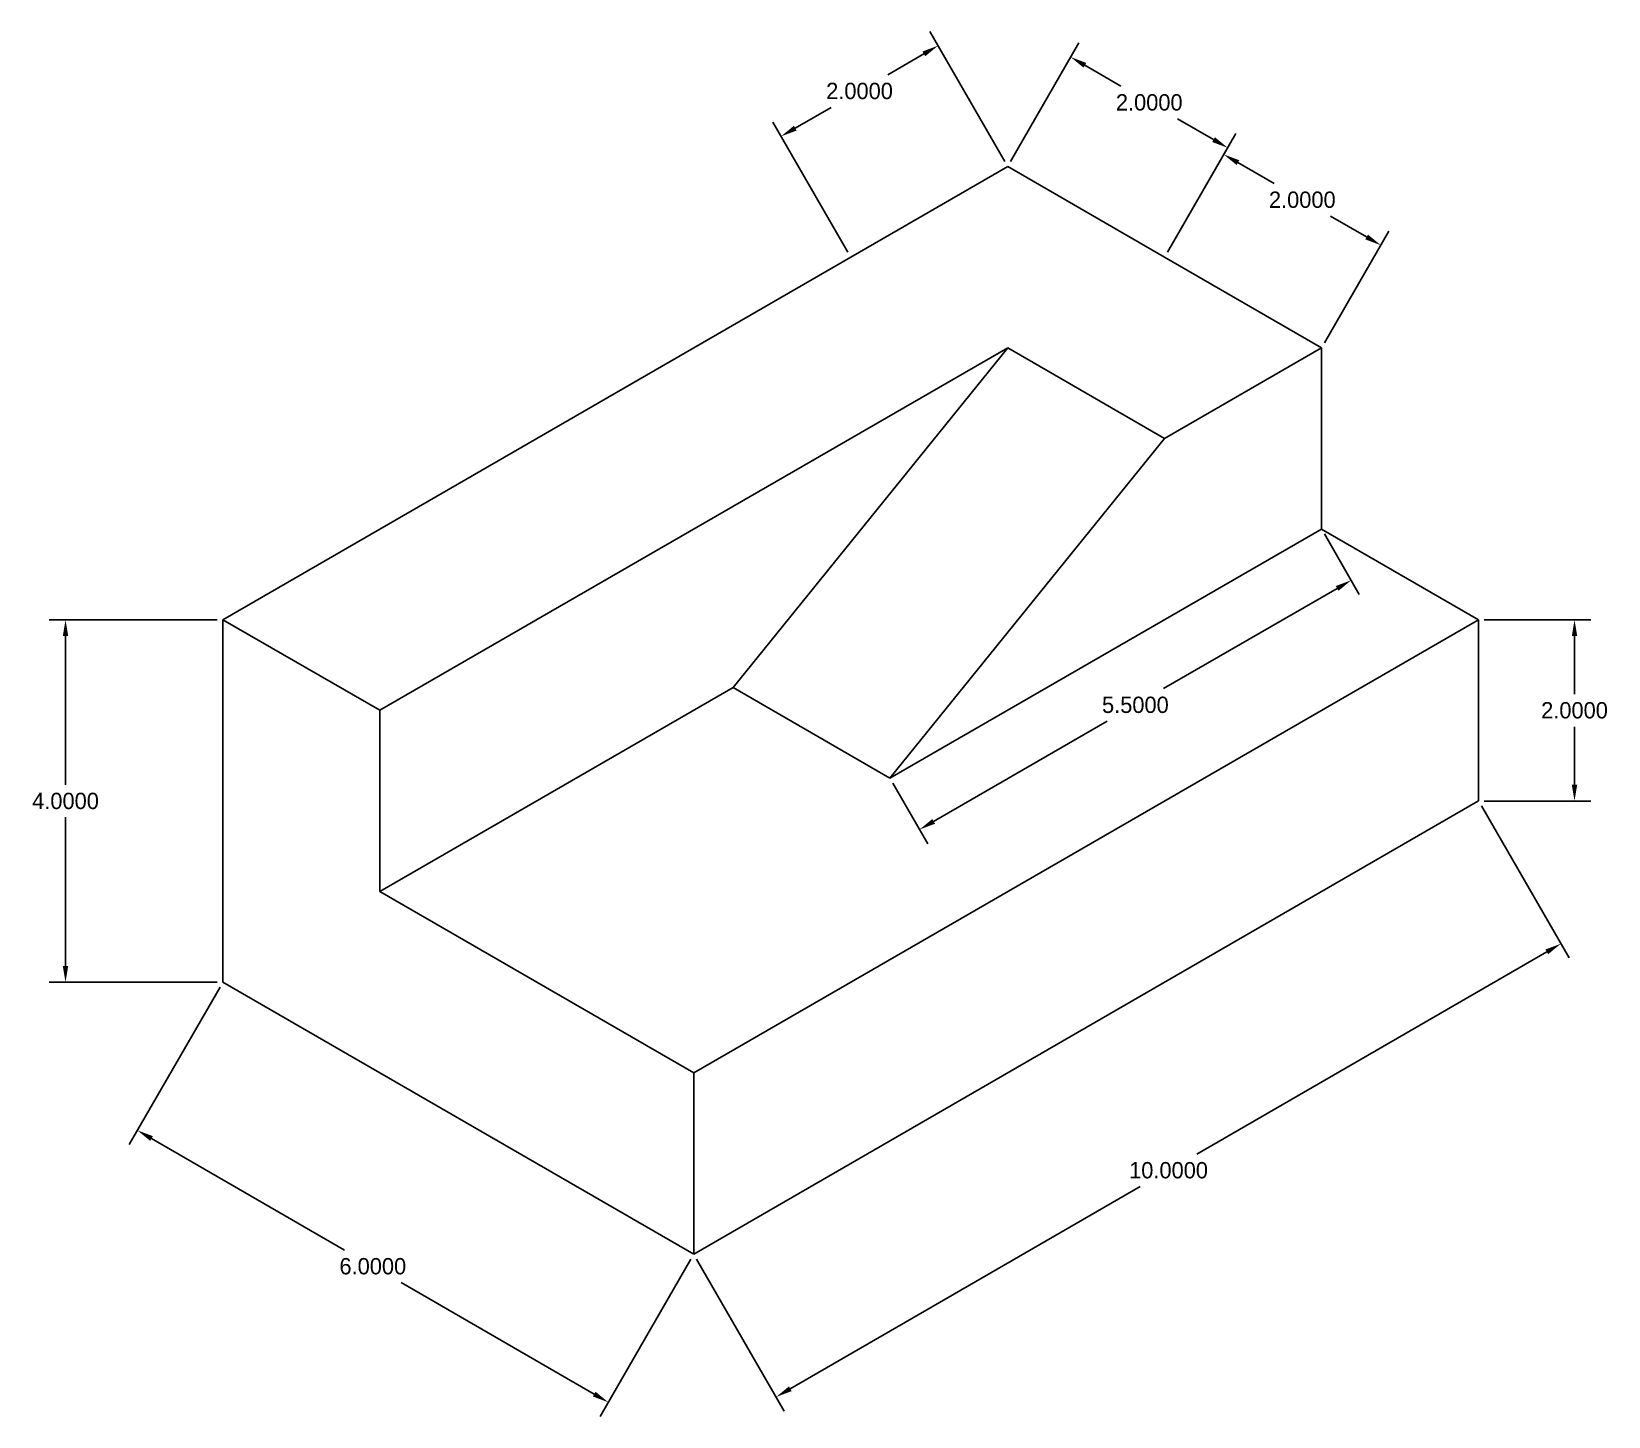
# Model space of a CAD drawing. Header units: inches. Extents: x 15.2 to 32.6, y 30.7 to 46.
import ezdxf

# ---------------------------------------------------------------- set-up
doc = ezdxf.new("R2010")
doc.units = ezdxf.units.IN
doc.header["$MEASUREMENT"] = 0
doc.dimstyles.get("Standard").update_dxf_attribs({"dimtxt": 0.18, "dimasz": 0.18, "dimexe": 0.18, "dimexo": 0.0625, "dimgap": 0.09, "dimtad": 0, "dimtih": 1, "dimtoh": 1, "dimdec": 4, "dimzin": 0, "dimdsep": 46, "dimtxsty": 'Standard', "dimcen": 0.09, "dimadec": 0, "dimazin": 0, "dimtfac": 1, "dimtdec": 4, "dimtofl": 0, "dimtmove": 0, "dimatfit": 3, "dimfxl": 1, "dimtolj": 1, "dimtzin": 0, "dimarcsym": 0})

# ---------------------------------------------------------------- blocks, each defined once
blk = doc.blocks.new('*D2')
at = {"color": 0, "lineweight": -2}
for p, q in [((31.22, 37.446), (32.188, 35.77)), ((31.942, 35.836), (28.08, 33.606)), ((23.594, 31.016), (27.456, 33.246)), ((22.56, 32.446), (23.528, 30.77))]:
    blk.add_line(p, q, dxfattribs=at)
at = {"color": 0}
for points in [[(31.927, 35.862), (31.957, 35.81), (32.098, 35.926)], [(23.579, 31.042), (23.609, 30.99), (23.438, 30.926)]]:
    blk.add_solid(points, dxfattribs=at)
at = {"layer": 'Defpoints', "color": 0}
for p in [(31.189, 37.5), (32.098, 35.926), (22.529, 32.5)]:
    blk.add_point(p, dxfattribs=at)
at = {"color": 0, "insert": (27.768, 33.426), "char_height": 0.18, "attachment_point": 5}
blk.add_mtext('\\A1;10.0000', dxfattribs=at)
blk = doc.blocks.new('*D3')
at = {"color": 0, "lineweight": -2}
for p, q in [((17.301, 35.446), (16.299, 33.711)), ((16.545, 33.777), (18.676, 32.547)), ((22.498, 32.446), (21.496, 30.711)), ((21.43, 30.957), (19.299, 32.187))]:
    blk.add_line(p, q, dxfattribs=at)
at = {"color": 0}
for points in [[(16.56, 33.803), (16.53, 33.751), (16.389, 33.867)], [(21.445, 30.983), (21.415, 30.931), (21.586, 30.867)]]:
    blk.add_solid(points, dxfattribs=at)
at = {"layer": 'Defpoints', "color": 0}
for p in [(17.333, 35.5), (22.529, 32.5), (21.586, 30.867)]:
    blk.add_point(p, dxfattribs=at)
at = {"color": 0, "insert": (18.987, 32.367), "char_height": 0.18, "attachment_point": 5}
blk.add_mtext('\\A1;6.0000', dxfattribs=at)
blk = doc.blocks.new('*D4')
at = {"color": 0, "lineweight": -2}
for p, q in [((17.27, 39.5), (15.416, 39.5)), ((15.596, 39.32), (15.596, 37.68)), ((15.596, 35.68), (15.596, 37.32)), ((17.27, 35.5), (15.416, 35.5))]:
    blk.add_line(p, q, dxfattribs=at)
at = {"color": 0}
for points in [[(15.566, 39.32), (15.626, 39.32), (15.596, 39.5)], [(15.566, 35.68), (15.626, 35.68), (15.596, 35.5)]]:
    blk.add_solid(points, dxfattribs=at)
at = {"layer": 'Defpoints', "color": 0}
for p in [(17.333, 39.5), (15.596, 35.5), (17.333, 35.5)]:
    blk.add_point(p, dxfattribs=at)
at = {"color": 0, "insert": (15.596, 37.5), "char_height": 0.18, "attachment_point": 5}
blk.add_mtext('\\A1;4.0000', dxfattribs=at)
blk = doc.blocks.new('*D5')
at = {"color": 0, "lineweight": -2}
for p, q in [((25.962, 44.555), (25.134, 45.988)), ((25.068, 45.742), (24.67, 45.512)), ((23.648, 44.922), (24.046, 45.152)), ((24.23, 43.555), (23.402, 44.988))]:
    blk.add_line(p, q, dxfattribs=at)
at = {"color": 0}
for points in [[(25.053, 45.768), (25.083, 45.716), (25.224, 45.832)], [(23.633, 44.948), (23.663, 44.896), (23.492, 44.832)]]:
    blk.add_solid(points, dxfattribs=at)
at = {"layer": 'Defpoints', "color": 0}
for p in [(23.492, 44.832), (25.993, 44.5), (24.261, 43.5)]:
    blk.add_point(p, dxfattribs=at)
at = {"color": 0, "insert": (24.358, 45.332), "char_height": 0.18, "attachment_point": 5}
blk.add_mtext('\\A1;2.0000', dxfattribs=at)
blk = doc.blocks.new('*D6')
at = {"color": 0, "lineweight": -2}
for p, q in [((26.024, 44.555), (26.779, 45.862)), ((26.845, 45.616), (27.243, 45.386)), ((28.265, 44.796), (27.867, 45.026)), ((27.756, 43.555), (28.511, 44.862))]:
    blk.add_line(p, q, dxfattribs=at)
at = {"color": 0}
for points in [[(26.86, 45.642), (26.83, 45.59), (26.689, 45.706)], [(28.28, 44.822), (28.25, 44.77), (28.421, 44.706)]]:
    blk.add_solid(points, dxfattribs=at)
at = {"layer": 'Defpoints', "color": 0}
for p in [(28.421, 44.706), (25.993, 44.5), (27.725, 43.5)]:
    blk.add_point(p, dxfattribs=at)
at = {"color": 0, "insert": (27.555, 45.206), "char_height": 0.18, "attachment_point": 5}
blk.add_mtext('\\A1;2.0000', dxfattribs=at)
blk = doc.blocks.new('*D7')
at = {"color": 0, "lineweight": -2}
for p, q in [((27.756, 43.555), (28.468, 44.788)), ((28.534, 44.542), (28.932, 44.312)), ((29.954, 43.722), (29.556, 43.952)), ((29.488, 42.555), (30.2, 43.788))]:
    blk.add_line(p, q, dxfattribs=at)
at = {"color": 0}
for points in [[(28.549, 44.568), (28.519, 44.516), (28.378, 44.632)], [(29.969, 43.748), (29.939, 43.696), (30.11, 43.632)]]:
    blk.add_solid(points, dxfattribs=at)
at = {"layer": 'Defpoints', "color": 0}
for p in [(28.378, 44.632), (27.725, 43.5), (29.457, 42.5)]:
    blk.add_point(p, dxfattribs=at)
at = {"color": 0, "insert": (29.244, 44.132), "char_height": 0.18, "attachment_point": 5}
blk.add_mtext('\\A1;2.0000', dxfattribs=at)
blk = doc.blocks.new('*D8')
at = {"color": 0, "lineweight": -2}
for p, q in [((29.488, 40.446), (29.873, 39.779)), ((29.628, 39.845), (27.714, 38.74)), ((25.176, 37.275), (27.09, 38.38)), ((24.725, 37.696), (25.11, 37.029))]:
    blk.add_line(p, q, dxfattribs=at)
at = {"color": 0}
for points in [[(29.613, 39.871), (29.643, 39.819), (29.783, 39.935)], [(25.161, 37.301), (25.191, 37.249), (25.02, 37.185)]]:
    blk.add_solid(points, dxfattribs=at)
at = {"layer": 'Defpoints', "color": 0}
for p in [(29.457, 40.5), (29.783, 39.935), (24.694, 37.75)]:
    blk.add_point(p, dxfattribs=at)
at = {"color": 0, "insert": (27.402, 38.56), "char_height": 0.18, "attachment_point": 5}
blk.add_mtext('\\A1;5.5000', dxfattribs=at)
blk = doc.blocks.new('*D9')
at = {"color": 0, "lineweight": -2}
for p, q in [((31.252, 39.5), (32.428, 39.5)), ((32.248, 39.32), (32.248, 38.68)), ((32.248, 37.68), (32.248, 38.32)), ((31.252, 37.5), (32.428, 37.5))]:
    blk.add_line(p, q, dxfattribs=at)
at = {"color": 0}
for points in [[(32.218, 39.32), (32.278, 39.32), (32.248, 39.5)], [(32.218, 37.68), (32.278, 37.68), (32.248, 37.5)]]:
    blk.add_solid(points, dxfattribs=at)
at = {"layer": 'Defpoints', "color": 0}
for p in [(31.189, 39.5), (31.189, 37.5), (32.248, 37.5)]:
    blk.add_point(p, dxfattribs=at)
at = {"color": 0, "insert": (32.248, 38.5), "char_height": 0.18, "attachment_point": 5}
blk.add_mtext('\\A1;2.0000', dxfattribs=at)

msp = doc.modelspace()

# ---------------------------------------------------------------- linework, layer by layer
for p, q in [((25.99285, 44.50043), (24.2608, 43.50043)), ((27.7249, 43.50043), (25.99285, 44.50043)), ((24.2608, 43.50043), (17.3326, 39.50043)), ((29.45696, 42.50043), (27.7249, 43.50043)), ((19.06465, 38.50043), (25.99285, 42.50043)), ((22.96177, 38.75043), (25.99285, 42.50043)), ((25.99285, 42.50043), (27.7249, 41.50043)), ((27.7249, 41.50043), (29.45696, 42.50043)), ((29.45696, 40.50043), (29.45696, 42.50043)), ((24.69382, 37.75043), (27.7249, 41.50043)), ((29.45696, 40.50043), (24.69382, 37.75043)), ((31.18901, 39.50043), (29.45696, 40.50043)), ((17.3326, 39.50043), (17.3326, 35.50043)), ((17.3326, 39.50043), (19.06465, 38.50043)), ((22.52875, 34.50043), (31.18901, 39.50043)), ((31.18901, 37.50043), (31.18901, 39.50043)), ((22.96177, 38.75043), (19.06465, 36.50043)), ((24.69382, 37.75043), (22.96177, 38.75043)), ((19.06465, 38.50043), (19.06465, 36.50043)), ((22.52875, 32.50043), (31.18901, 37.50043)), ((19.06465, 36.50043), (22.52875, 34.50043)), ((17.3326, 35.50043), (22.52875, 32.50043)), ((22.52875, 32.50043), (22.52875, 34.50043))]:
    msp.add_line(p, q)

# ---------------------------------------------------------------- dimensions: what is measured, and where the dimension line sits
for p1, p2, distance, picture, middle in [((25.99285, 44.50043), (24.2608, 43.50043), -1.53806, '*D5', (24.3578, 45.33242)), ((25.99285, 44.50043), (27.7249, 43.50043), 1.39222, '*D6', (27.55499, 45.20612)), ((29.45696, 42.50043), (27.7249, 43.50043), -1.30659, '*D7', (29.24423, 44.13197)), ((24.69382, 37.75043), (29.45696, 40.50043), -0.653, '*D8', (27.40189, 38.55991)), ((17.3326, 39.50043), (17.3326, 35.50043), -1.73674, '*D4', (15.59586, 37.50043)), ((31.18901, 39.50043), (31.18901, 37.50043), 1.05867, '*D9', (32.24768, 38.50043)), ((22.52875, 32.50043), (31.18901, 37.50043), -1.81787, '*D2', (27.76781, 33.4261)), ((17.3326, 35.50043), (22.52875, 32.50043), -1.88647, '*D3', (18.98744, 32.36669))]:
    dim = msp.add_aligned_dim(p1=p1, p2=p2, distance=distance, dimstyle='Standard')
    dim.commit()
    dim.dimension.update_dxf_attribs({"geometry": picture, "text_midpoint": middle})

doc.saveas('drawing.dxf')
